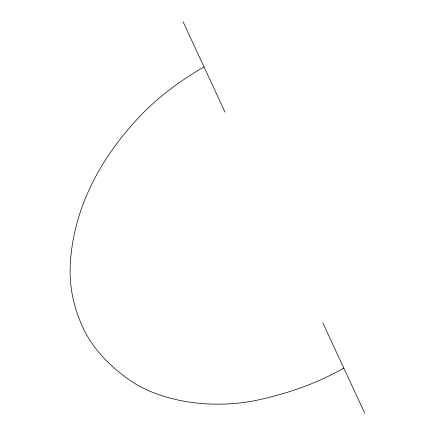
<?xml version="1.0" encoding="UTF-8"?>
<svg xmlns="http://www.w3.org/2000/svg" width="435" height="435" viewBox="0 0 435 435"><rect width="100%" height="100%" fill="white"/><g stroke="black" fill="none" stroke-linecap="round" stroke-linejoin="round"><path stroke-width="0.65" d="M183.059 21.75L224.987 112.094M322.824 322.906L364.758 413.25M204.026 66.925A377.89 218.174 0 0 0 138.977 117.26A570.894 329.599 0 0 0 70.242 265.361A377.89 218.174 0 0 0 82.982 327.729A241.284 139.303 0 0 0 129.445 379.989A114.421 66.06 0 0 0 258.298 399.923A241.284 139.303 0 0 0 343.791 368.075"/></g></svg>
